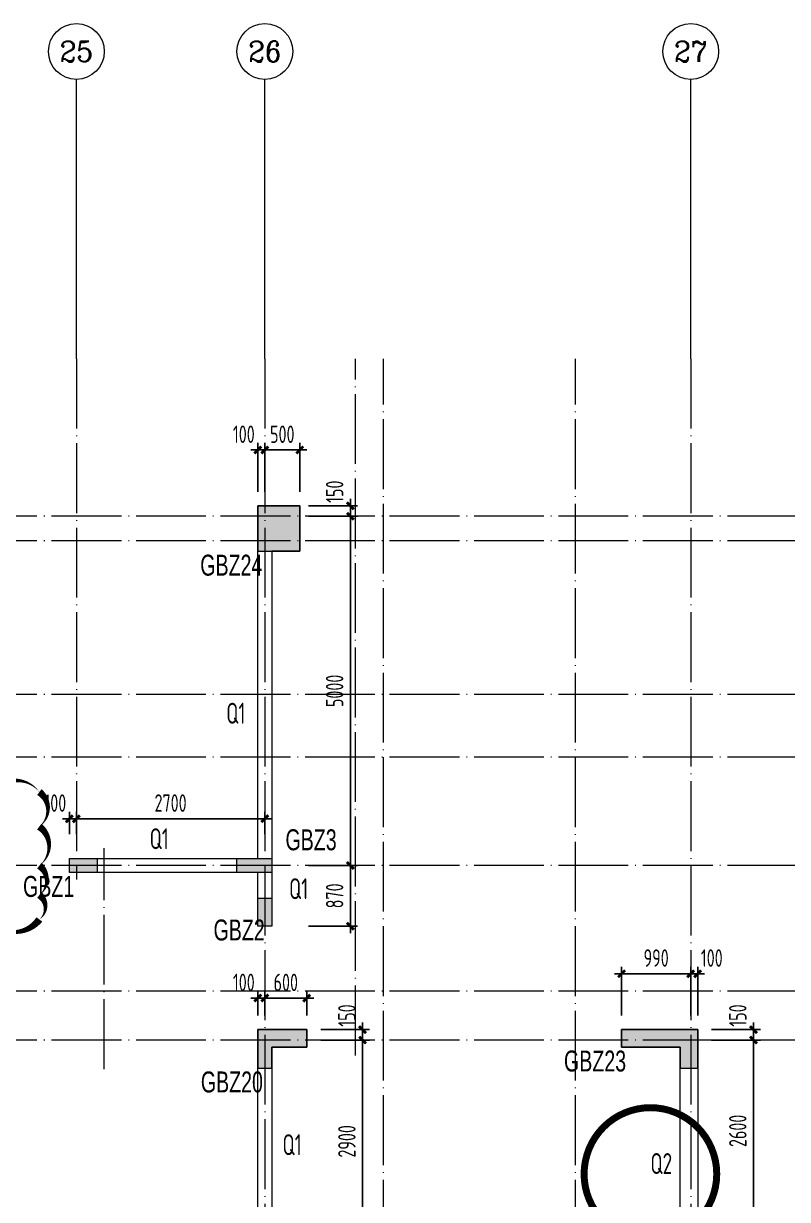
# Model space of a CAD drawing. Extents: x -129922 to 1190196, y -520662 to 139923.
# Drawn here: x 328139 to 339082, y -345453 to -328615 of the extents above; entities that cross this region are included whole.
import ezdxf
from ezdxf.enums import TextEntityAlignment as Align

# ---------------------------------------------------------------- set-up
doc = ezdxf.new("R2010")
doc.units = 0
doc.header["$LTSCALE"] = 1000
doc.header["$MEASUREMENT"] = 0
doc.linetypes.add('DOTE', pattern=[2.42, 2, -0.2, 0.02, -0.2])
for name, color, linetype, lineweight in [('A-标注-轴号', 3, 'Continuous', 15), ('A-标注-轴号文字', 7, 'Continuous', 15), ('A-轴线-塔楼', 1, 'DOTE', 9), ('A-轴线-隔墙', 41, 'DOTE', 9), ('S-基础-HATCH', 251, 'Continuous', 20), ('S-墙柱-COLU', 50, 'Continuous', 20), ('S-墙柱-DIM', 3, 'Continuous', 20), ('S-墙柱-WALL', 6, 'Continuous', 20), ('S-墙柱-编号', 4, 'Continuous', 20), ('S-板-文字', 7, 'Continuous', 20), ('S-通用-TEXT', 7, 'Continuous', 20)]:
    doc.layers.add(name, color=color, linetype=linetype, lineweight=lineweight)
doc.layers.add('S-活动层-非打印1', color=170, linetype='Continuous', lineweight=20, plot=False)
doc.layers.add('Tc', color=60, linetype='Continuous', plot=False)
doc.styles.add('_TCH_AXIS', font='COMPLEX.shx', dxfattribs={"bigfont": 'hztxt.shx'})
doc.styles.add('BW_Dim', font='Bweng.shx', dxfattribs={"width": 0.7, "bigfont": 'hztxt.shx'})
doc.styles.add('COMPLEX', font='COMPLEX')
doc.styles.add('TSSD_Dimension', font='tssdeng.shx', dxfattribs={"width": 0.7, "bigfont": 'HZTXT.SHX'})
doc.styles.add('TSSD_Rein', font='tssdeng.shx', dxfattribs={"width": 0.7, "bigfont": 'hztxt.shx'})
doc.dimstyles.new('TSSD_100_100', dxfattribs={"dimtxt": 250, "dimasz": 100, "dimexe": 100, "dimexo": 200, "dimgap": 100, "dimtad": 1, "dimdec": 0, "dimzin": 0, "dimdsep": 46, "dimtxsty": 'TSSD_Dimension', "dimblk": 'ARCHTICK', "dimcen": 0, "dimdle": 100, "dimclrt": 7, "dimadec": 0, "dimazin": 0, "dimtfac": 1, "dimtdec": 0, "dimtix": 1, "dimtmove": 2, "dimatfit": 0, "dimfxl": 0, "dimtolj": 1, "dimtzin": 0, "dimarcsym": 0})

# ---------------------------------------------------------------- blocks, each defined once
blk = doc.blocks.new('_AXISO')
blk.add_circle((0, 0), 0.5)
at = {"layer": 'S-板-文字', "style": 'COMPLEX', "width": 1.041667}
blk.add_attdef('A', text='', height=0.56, dxfattribs=at).set_placement((-0.25, -0.28), (0.25, -0.28), align=Align.FIT)
blk = doc.blocks.new('ZHOUWANG3')
at = {"layer": 'A-标注-轴号'}
for p, q in [((127052, 248942), (127052, 252942)), ((129752, 248942), (129752, 252942)), ((135852, 248942), (135852, 252942))]:
    blk.add_line(p, q, dxfattribs=at)
at = {"layer": 'A-轴线-塔楼', "linetype": 'DOTE', "ltscale": 0.5}
for p, q in [((127052, 248942), (127052, 241486)), ((129752, 248942), (129752, 226834)), ((135852, 248942), (135852, 226834)), ((139798, 246686), (85362, 246686)), ((139798, 246336), (121152, 246336)), ((139798, 244136), (121152, 244136)), ((139798, 243236), (85362, 243236)), ((139798, 241686), (85362, 241686)), ((139798, 239886), (85362, 239886)), ((139798, 239186), (85362, 239186))]:
    blk.add_line(p, q, dxfattribs=at)
at = {"layer": 'A-轴线-隔墙', "ltscale": 0.5}
for p, q in [((131052, 238966), (131052, 248942)), ((131452, 236186), (131452, 248942)), ((134202, 236186), (134202, 248942)), ((127452, 238770), (127452, 241936))]:
    blk.add_line(p, q, dxfattribs=at)
at = {"layer": 'A-标注-轴号'}
ref = blk.add_blockref('_AXISO', (127052, 253342), dxfattribs=dict(at, xscale=800, yscale=800, zscale=800))
ref.add_attrib('A', '25', dxfattribs={"layer": 'A-标注-轴号文字', "height": 294.3, "style": '_TCH_AXIS'}).set_placement((126814, 253195), (127290, 253195), align=Align.FIT)
ref = blk.add_blockref('_AXISO', (129752, 253342), dxfattribs=dict(at, xscale=800, yscale=800, zscale=800))
ref.add_attrib('A', '26', dxfattribs={"layer": 'A-标注-轴号文字', "height": 294.3, "style": '_TCH_AXIS'}).set_placement((129514, 253195), (129990, 253195), align=Align.FIT)
ref = blk.add_blockref('_AXISO', (135852, 253342), dxfattribs=dict(at, xscale=800, yscale=800, zscale=800))
ref.add_attrib('A', '27', dxfattribs={"layer": 'A-标注-轴号文字', "height": 294.3, "style": '_TCH_AXIS'}).set_placement((135614, 253195), (136090, 253195), align=Align.FIT)
blk = doc.blocks.new('_ArchTick')
at = {"color": 0, "linetype": 'ByBlock', "const_width": 0.4}
blk.add_lwpolyline([(-0.5, -0.5), (0.5, 0.5)], dxfattribs=at)
blk = doc.blocks.new('*D1747')
at = {"layer": 'Defpoints', "color": 0, "transparency": 16777216}
for p in [(337796, -343171), (338596, -343171), (337796, -345771)]:
    blk.add_point(p, dxfattribs=at)
at = {"layer": 'S-墙柱-DIM', "color": 0, "lineweight": -2, "transparency": 16777216}
for p, q in [((338596, -345871), (338596, -343071)), ((337996, -343171), (338696, -343171)), ((337996, -345771), (338696, -345771))]:
    blk.add_line(p, q, dxfattribs=at)
at = {"layer": 'S-墙柱-DIM', "color": 0, "lineweight": -2, "transparency": 16777216, "xscale": 100, "yscale": 100, "zscale": 100}
for p, rotation in [((338596, -343171), 90), ((338596, -345771), 270)]:
    blk.add_blockref('_ArchTick', p, dxfattribs=dict(at, rotation=rotation))
at = {"layer": 'S-墙柱-DIM', "color": 7, "transparency": 16777216, "insert": (338371, -344471), "char_height": 250, "attachment_point": 5, "rotation": 90, "style": 'TSSD_Dimension'}
blk.add_mtext('\\A1;2600', dxfattribs=at)
blk = doc.blocks.new('*D1748')
at = {"layer": 'Defpoints', "color": 0, "transparency": 16777216}
for p in [(337796, -343021), (338596, -343021), (337796, -343171)]:
    blk.add_point(p, dxfattribs=at)
at = {"layer": 'S-墙柱-DIM', "color": 0, "lineweight": -2, "transparency": 16777216}
for p, q in [((338596, -343021), (338596, -342921)), ((337996, -343021), (338696, -343021)), ((338596, -343171), (338596, -343021)), ((337996, -343171), (338696, -343171)), ((338596, -343171), (338596, -343271))]:
    blk.add_line(p, q, dxfattribs=at)
at = {"layer": 'S-墙柱-DIM', "color": 0, "lineweight": -2, "transparency": 16777216, "xscale": 100, "yscale": 100, "zscale": 100}
for p, rotation in [((338596, -343021), 270), ((338596, -343171), 90)]:
    blk.add_blockref('_ArchTick', p, dxfattribs=dict(at, rotation=rotation))
at = {"layer": 'S-墙柱-DIM', "color": 7, "transparency": 16777216, "insert": (338371, -342819), "char_height": 250, "attachment_point": 5, "rotation": 90, "style": 'TSSD_Dimension'}
blk.add_mtext('\\A1;150', dxfattribs=at)
blk = doc.blocks.new('*D1749')
at = {"layer": 'Defpoints', "color": 0, "transparency": 16777216}
for p in [(337696, -342221), (337696, -343021), (337796, -343021)]:
    blk.add_point(p, dxfattribs=at)
at = {"layer": 'S-墙柱-DIM', "color": 0, "lineweight": -2, "transparency": 16777216}
for p, q in [((337696, -342821), (337696, -342121)), ((337796, -342821), (337796, -342121)), ((337696, -342221), (337596, -342221)), ((337796, -342221), (337696, -342221)), ((337796, -342221), (337896, -342221))]:
    blk.add_line(p, q, dxfattribs=at)
at = {"layer": 'S-墙柱-DIM', "color": 0, "lineweight": -2, "transparency": 16777216, "xscale": 100, "yscale": 100, "zscale": 100}
blk.add_blockref('_ArchTick', (337696, -342221), dxfattribs=at)
at = {"layer": 'S-墙柱-DIM', "color": 0, "lineweight": -2, "transparency": 16777216, "xscale": 100, "yscale": 100, "zscale": 100, "rotation": 180}
blk.add_blockref('_ArchTick', (337796, -342221), dxfattribs=at)
at = {"layer": 'S-墙柱-DIM', "color": 7, "transparency": 16777216, "insert": (337998, -341996), "char_height": 250, "attachment_point": 5, "style": 'TSSD_Dimension'}
blk.add_mtext('\\A1;100', dxfattribs=at)
blk = doc.blocks.new('*D1750')
at = {"layer": 'Defpoints', "color": 0, "transparency": 16777216}
for p in [(336706, -342221), (336706, -343021), (337696, -343021)]:
    blk.add_point(p, dxfattribs=at)
at = {"layer": 'S-墙柱-DIM', "color": 0, "lineweight": -2, "transparency": 16777216}
for p, q in [((336706, -342821), (336706, -342121)), ((337696, -342821), (337696, -342121)), ((337796, -342221), (336606, -342221))]:
    blk.add_line(p, q, dxfattribs=at)
at = {"layer": 'S-墙柱-DIM', "color": 0, "lineweight": -2, "transparency": 16777216, "xscale": 100, "yscale": 100, "zscale": 100, "rotation": 180}
blk.add_blockref('_ArchTick', (336706, -342221), dxfattribs=at)
at = {"layer": 'S-墙柱-DIM', "color": 0, "lineweight": -2, "transparency": 16777216, "xscale": 100, "yscale": 100, "zscale": 100}
blk.add_blockref('_ArchTick', (337696, -342221), dxfattribs=at)
at = {"layer": 'S-墙柱-DIM', "color": 7, "transparency": 16777216, "insert": (337201, -341996), "char_height": 250, "attachment_point": 5, "style": 'TSSD_Dimension'}
blk.add_mtext('\\A1;990', dxfattribs=at)
blk = doc.blocks.new('*D1757')
at = {"layer": 'Defpoints', "color": 0, "transparency": 16777216}
for p in [(332196, -343171), (332996, -343171), (332196, -346071)]:
    blk.add_point(p, dxfattribs=at)
at = {"layer": 'S-墙柱-DIM', "color": 0, "lineweight": -2, "transparency": 16777216}
for p, q in [((332996, -346171), (332996, -343071)), ((332396, -343171), (333096, -343171)), ((332396, -346071), (333096, -346071))]:
    blk.add_line(p, q, dxfattribs=at)
at = {"layer": 'S-墙柱-DIM', "color": 0, "lineweight": -2, "transparency": 16777216, "xscale": 100, "yscale": 100, "zscale": 100}
for p, rotation in [((332996, -343171), 90), ((332996, -346071), 270)]:
    blk.add_blockref('_ArchTick', p, dxfattribs=dict(at, rotation=rotation))
at = {"layer": 'S-墙柱-DIM', "color": 7, "transparency": 16777216, "insert": (332771, -344621), "char_height": 250, "attachment_point": 5, "rotation": 90, "style": 'TSSD_Dimension'}
blk.add_mtext('\\A1;2900', dxfattribs=at)
blk = doc.blocks.new('*D1758')
at = {"layer": 'Defpoints', "color": 0, "transparency": 16777216}
for p in [(332196, -343021), (332996, -343021), (332196, -343171)]:
    blk.add_point(p, dxfattribs=at)
at = {"layer": 'S-墙柱-DIM', "color": 0, "lineweight": -2, "transparency": 16777216}
for p, q in [((332996, -343021), (332996, -342921)), ((332396, -343021), (333096, -343021)), ((332996, -343171), (332996, -343021)), ((332396, -343171), (333096, -343171)), ((332996, -343171), (332996, -343271))]:
    blk.add_line(p, q, dxfattribs=at)
at = {"layer": 'S-墙柱-DIM', "color": 0, "lineweight": -2, "transparency": 16777216, "xscale": 100, "yscale": 100, "zscale": 100}
for p, rotation in [((332996, -343021), 270), ((332996, -343171), 90)]:
    blk.add_blockref('_ArchTick', p, dxfattribs=dict(at, rotation=rotation))
at = {"layer": 'S-墙柱-DIM', "color": 7, "transparency": 16777216, "insert": (332771, -342819), "char_height": 250, "attachment_point": 5, "rotation": 90, "style": 'TSSD_Dimension'}
blk.add_mtext('\\A1;150', dxfattribs=at)
blk = doc.blocks.new('*D1759')
at = {"layer": 'Defpoints', "color": 0, "transparency": 16777216}
for p in [(331596, -342570), (331596, -343021), (332196, -343021)]:
    blk.add_point(p, dxfattribs=at)
at = {"layer": 'S-墙柱-DIM', "color": 0, "lineweight": -2, "transparency": 16777216}
for p, q in [((331596, -342821), (331596, -342470)), ((332196, -342821), (332196, -342470)), ((332296, -342570), (331496, -342570))]:
    blk.add_line(p, q, dxfattribs=at)
at = {"layer": 'S-墙柱-DIM', "color": 0, "lineweight": -2, "transparency": 16777216, "xscale": 100, "yscale": 100, "zscale": 100, "rotation": 180}
blk.add_blockref('_ArchTick', (331596, -342570), dxfattribs=at)
at = {"layer": 'S-墙柱-DIM', "color": 0, "lineweight": -2, "transparency": 16777216, "xscale": 100, "yscale": 100, "zscale": 100}
blk.add_blockref('_ArchTick', (332196, -342570), dxfattribs=at)
at = {"layer": 'S-墙柱-DIM', "color": 7, "transparency": 16777216, "insert": (331896, -342345), "char_height": 250, "attachment_point": 5, "style": 'TSSD_Dimension'}
blk.add_mtext('\\A1;600', dxfattribs=at)
blk = doc.blocks.new('*D1760')
at = {"layer": 'Defpoints', "color": 0, "transparency": 16777216}
for p in [(331496, -342570), (331496, -343021), (331596, -343021)]:
    blk.add_point(p, dxfattribs=at)
at = {"layer": 'S-墙柱-DIM', "color": 0, "lineweight": -2, "transparency": 16777216}
for p, q in [((331496, -342821), (331496, -342470)), ((331596, -342821), (331596, -342470)), ((331496, -342570), (331396, -342570)), ((331596, -342570), (331496, -342570)), ((331596, -342570), (331696, -342570))]:
    blk.add_line(p, q, dxfattribs=at)
at = {"layer": 'S-墙柱-DIM', "color": 0, "lineweight": -2, "transparency": 16777216, "xscale": 100, "yscale": 100, "zscale": 100}
blk.add_blockref('_ArchTick', (331496, -342570), dxfattribs=at)
at = {"layer": 'S-墙柱-DIM', "color": 0, "lineweight": -2, "transparency": 16777216, "xscale": 100, "yscale": 100, "zscale": 100, "rotation": 180}
blk.add_blockref('_ArchTick', (331596, -342570), dxfattribs=at)
at = {"layer": 'S-墙柱-DIM', "color": 7, "transparency": 16777216, "insert": (331295, -342345), "char_height": 250, "attachment_point": 5, "style": 'TSSD_Dimension'}
blk.add_mtext('\\A1;100', dxfattribs=at)
blk = doc.blocks.new('*D1761')
at = {"layer": 'Defpoints', "color": 0, "transparency": 16777216}
for p in [(332021, -340671), (332821, -340671), (332021, -341541)]:
    blk.add_point(p, dxfattribs=at)
at = {"layer": 'S-墙柱-DIM', "color": 0, "lineweight": -2, "transparency": 16777216}
for p, q in [((332821, -341641), (332821, -340571)), ((332221, -340671), (332921, -340671)), ((332221, -341541), (332921, -341541))]:
    blk.add_line(p, q, dxfattribs=at)
at = {"layer": 'S-墙柱-DIM', "color": 0, "lineweight": -2, "transparency": 16777216, "xscale": 100, "yscale": 100, "zscale": 100}
for p, rotation in [((332821, -340671), 90), ((332821, -341541), 270)]:
    blk.add_blockref('_ArchTick', p, dxfattribs=dict(at, rotation=rotation))
at = {"layer": 'S-墙柱-DIM', "color": 7, "transparency": 16777216, "insert": (332596, -341106), "char_height": 250, "attachment_point": 5, "rotation": 90, "style": 'TSSD_Dimension'}
blk.add_mtext('\\A1;870', dxfattribs=at)
blk = doc.blocks.new('*D1762')
at = {"layer": 'Defpoints', "color": 0, "transparency": 16777216}
for p in [(332021, -335671), (332021, -340671), (332821, -340671)]:
    blk.add_point(p, dxfattribs=at)
at = {"layer": 'S-墙柱-DIM', "color": 0, "lineweight": -2, "transparency": 16777216}
for p, q in [((332821, -335571), (332821, -340771)), ((332221, -335671), (332921, -335671)), ((332221, -340671), (332921, -340671))]:
    blk.add_line(p, q, dxfattribs=at)
at = {"layer": 'S-墙柱-DIM', "color": 0, "lineweight": -2, "transparency": 16777216, "xscale": 100, "yscale": 100, "zscale": 100}
for p, rotation in [((332821, -335671), 90), ((332821, -340671), 270)]:
    blk.add_blockref('_ArchTick', p, dxfattribs=dict(at, rotation=rotation))
at = {"layer": 'S-墙柱-DIM', "color": 7, "transparency": 16777216, "insert": (332596, -338171), "char_height": 250, "attachment_point": 5, "rotation": 90, "style": 'TSSD_Dimension'}
blk.add_mtext('\\A1;5000', dxfattribs=at)
blk = doc.blocks.new('*D1763')
at = {"layer": 'Defpoints', "color": 0, "transparency": 16777216}
for p in [(332021, -335521), (332821, -335521), (332021, -335671)]:
    blk.add_point(p, dxfattribs=at)
at = {"layer": 'S-墙柱-DIM', "color": 0, "lineweight": -2, "transparency": 16777216}
for p, q in [((332221, -335521), (332921, -335521)), ((332821, -335521), (332821, -335421)), ((332821, -335671), (332821, -335521)), ((332221, -335671), (332921, -335671)), ((332821, -335671), (332821, -335771))]:
    blk.add_line(p, q, dxfattribs=at)
at = {"layer": 'S-墙柱-DIM', "color": 0, "lineweight": -2, "transparency": 16777216, "xscale": 100, "yscale": 100, "zscale": 100}
for p, rotation in [((332821, -335521), 270), ((332821, -335671), 90)]:
    blk.add_blockref('_ArchTick', p, dxfattribs=dict(at, rotation=rotation))
at = {"layer": 'S-墙柱-DIM', "color": 7, "transparency": 16777216, "insert": (332596, -335319), "char_height": 250, "attachment_point": 5, "rotation": 90, "style": 'TSSD_Dimension'}
blk.add_mtext('\\A1;150', dxfattribs=at)
blk = doc.blocks.new('*D1764')
at = {"layer": 'Defpoints', "color": 0, "transparency": 16777216}
for p in [(331596, -334721), (331596, -335521), (332096, -335521)]:
    blk.add_point(p, dxfattribs=at)
at = {"layer": 'S-墙柱-DIM', "color": 0, "lineweight": -2, "transparency": 16777216}
for p, q in [((331596, -334721), (331496, -334721)), ((331596, -335321), (331596, -334621)), ((332096, -334721), (331596, -334721)), ((332096, -335321), (332096, -334621)), ((332096, -334721), (332196, -334721))]:
    blk.add_line(p, q, dxfattribs=at)
at = {"layer": 'S-墙柱-DIM', "color": 0, "lineweight": -2, "transparency": 16777216, "xscale": 100, "yscale": 100, "zscale": 100}
blk.add_blockref('_ArchTick', (331596, -334721), dxfattribs=at)
at = {"layer": 'S-墙柱-DIM', "color": 0, "lineweight": -2, "transparency": 16777216, "xscale": 100, "yscale": 100, "zscale": 100, "rotation": 180}
blk.add_blockref('_ArchTick', (332096, -334721), dxfattribs=at)
at = {"layer": 'S-墙柱-DIM', "color": 7, "transparency": 16777216, "insert": (331846, -334496), "char_height": 250, "attachment_point": 5, "style": 'TSSD_Dimension'}
blk.add_mtext('\\A1;500', dxfattribs=at)
blk = doc.blocks.new('*D1765')
at = {"layer": 'Defpoints', "color": 0, "transparency": 16777216}
for p in [(328796, -340002), (328796, -340424), (328896, -340424)]:
    blk.add_point(p, dxfattribs=at)
at = {"layer": 'S-墙柱-DIM', "color": 0, "lineweight": -2, "transparency": 16777216}
for p, q in [((328796, -340224), (328796, -339902)), ((328896, -340224), (328896, -339902)), ((328796, -340002), (328696, -340002)), ((328896, -340002), (328796, -340002)), ((328896, -340002), (328996, -340002))]:
    blk.add_line(p, q, dxfattribs=at)
at = {"layer": 'S-墙柱-DIM', "color": 0, "lineweight": -2, "transparency": 16777216, "xscale": 100, "yscale": 100, "zscale": 100}
blk.add_blockref('_ArchTick', (328796, -340002), dxfattribs=at)
at = {"layer": 'S-墙柱-DIM', "color": 0, "lineweight": -2, "transparency": 16777216, "xscale": 100, "yscale": 100, "zscale": 100, "rotation": 180}
blk.add_blockref('_ArchTick', (328896, -340002), dxfattribs=at)
at = {"layer": 'S-墙柱-DIM', "color": 7, "transparency": 16777216, "insert": (328595, -339777), "char_height": 250, "attachment_point": 5, "style": 'TSSD_Dimension'}
blk.add_mtext('\\A1;100', dxfattribs=at)
blk = doc.blocks.new('*D1766')
at = {"layer": 'Defpoints', "color": 0, "transparency": 16777216}
for p in [(328896, -340002), (328896, -340424), (331596, -340424)]:
    blk.add_point(p, dxfattribs=at)
at = {"layer": 'S-墙柱-DIM', "color": 0, "lineweight": -2, "transparency": 16777216}
for p, q in [((328896, -340224), (328896, -339902)), ((331596, -340224), (331596, -339902)), ((331696, -340002), (328796, -340002))]:
    blk.add_line(p, q, dxfattribs=at)
at = {"layer": 'S-墙柱-DIM', "color": 0, "lineweight": -2, "transparency": 16777216, "xscale": 100, "yscale": 100, "zscale": 100, "rotation": 180}
blk.add_blockref('_ArchTick', (328896, -340002), dxfattribs=at)
at = {"layer": 'S-墙柱-DIM', "color": 0, "lineweight": -2, "transparency": 16777216, "xscale": 100, "yscale": 100, "zscale": 100}
blk.add_blockref('_ArchTick', (331596, -340002), dxfattribs=at)
at = {"layer": 'S-墙柱-DIM', "color": 7, "transparency": 16777216, "insert": (330246, -339777), "char_height": 250, "attachment_point": 5, "style": 'TSSD_Dimension'}
blk.add_mtext('\\A1;2700', dxfattribs=at)
blk = doc.blocks.new('*D1813')
at = {"layer": 'Defpoints', "color": 0, "transparency": 16777216}
for p in [(331496, -334721), (331496, -335521), (331596, -335521)]:
    blk.add_point(p, dxfattribs=at)
at = {"layer": 'S-墙柱-DIM', "color": 0, "lineweight": -2, "transparency": 16777216}
for p, q in [((331496, -334721), (331396, -334721)), ((331496, -335321), (331496, -334621)), ((331596, -334721), (331496, -334721)), ((331596, -335321), (331596, -334621)), ((331596, -334721), (331696, -334721))]:
    blk.add_line(p, q, dxfattribs=at)
at = {"layer": 'S-墙柱-DIM', "color": 0, "lineweight": -2, "transparency": 16777216, "xscale": 100, "yscale": 100, "zscale": 100}
blk.add_blockref('_ArchTick', (331496, -334721), dxfattribs=at)
at = {"layer": 'S-墙柱-DIM', "color": 0, "lineweight": -2, "transparency": 16777216, "xscale": 100, "yscale": 100, "zscale": 100, "rotation": 180}
blk.add_blockref('_ArchTick', (331596, -334721), dxfattribs=at)
at = {"layer": 'S-墙柱-DIM', "color": 7, "transparency": 16777216, "insert": (331295, -334496), "char_height": 250, "attachment_point": 5, "style": 'TSSD_Dimension'}
blk.add_mtext('\\A1;100', dxfattribs=at)

msp = doc.modelspace()

# ---------------------------------------------------------------- hatches: boundary and pattern name
at = {"layer": 'S-基础-HATCH'}
for points in [[(332096.4, -336170.7), (332096.4, -335520.7), (331496.4, -335520.7), (331496.4, -336170.7)], [(329196.4, -340770.7), (328796.4, -340770.7), (328796.4, -340570.7), (328896.4, -340570.7), (329046.4, -340570.7), (329196.4, -340570.7)], [(331696.4, -340770.7), (331196.4, -340770.7), (331196.4, -340570.7), (331696.4, -340570.7)], [(331696.4, -341140.7), (331696.4, -341540.7), (331496.4, -341540.7), (331496.4, -341140.7)], [(331696.4, -343270.7), (332196.4, -343270.7), (332196.4, -343020.7), (331496.4, -343020.7), (331496.4, -343570.7), (331696.4, -343570.7)], [(337546.4, -343270.7), (337546.4, -343570.7), (337796.4, -343570.7), (337796.4, -343020.7), (336706.4, -343020.7), (336706.4, -343270.7)]]:
    msp.add_hatch(color=256, dxfattribs=at).paths.add_polyline_path(points)

# ---------------------------------------------------------------- linework, layer by layer
at = {"layer": 'S-墙柱-COLU'}
for points in [[(332096.4, -336170.7), (332096.4, -335520.7), (331496.4, -335520.7), (331496.4, -336170.7)], [(329196.4, -340770.7), (328796.4, -340770.7), (328796.4, -340570.7), (328896.4, -340570.7), (328896.4, -340570.7), (329196.4, -340570.7)], [(331696.4, -340770.7), (331196.4, -340770.7), (331196.4, -340570.7), (331696.4, -340570.7)], [(331696.4, -341140.7), (331696.4, -341540.7), (331496.4, -341540.7), (331496.4, -341140.7)], [(331696.4, -343270.7), (332196.4, -343270.7), (332196.4, -343020.7), (331496.4, -343020.7), (331496.4, -343570.7), (331696.4, -343570.7)], [(337546.4, -343270.7), (337546.4, -343570.7), (337796.4, -343570.7), (337796.4, -343020.7), (336706.4, -343020.7), (336706.4, -343270.7)]]:
    msp.add_lwpolyline(points, close=True, dxfattribs=at)
at = {"layer": 'S-墙柱-WALL'}
for points in [[(331696.4, -336170.7), (331696.4, -341540.7), (331496.4, -341540.7), (331496.4, -340770.7), (328796.4, -340770.7), (328796.4, -340570.7), (328896.4, -340570.7), (328896.4, -340570.7), (331496.4, -340570.7), (331496.4, -335520.7), (332096.4, -335520.7), (332096.4, -336170.7)], [(332196.4, -343270.7), (331696.4, -343270.7), (331696.4, -346070.7), (331496.4, -346070.7), (331496.4, -343020.7), (332196.4, -343020.7)], [(337296.4, -350670.7), (337546.4, -350670.7), (337546.4, -343270.7), (336706.4, -343270.7), (336706.4, -343020.7), (337796.4, -343020.7), (337796.4, -351270.7), (337296.4, -351270.7)]]:
    msp.add_lwpolyline(points, close=True, dxfattribs=at)
at = {"layer": 'S-活动层-非打印1'}
msp.add_lwpolyline([(326176.1, -339619.7, 0, 105, 0.5), (326176.1, -340284.7, 0, 105, 0.5), (326176.1, -340739.7, 0, 105, 0.5), (326176.1, -341404.7, 0, 105, 0.5), (326176.1, -341443.8, 0, 105, 0.5), (326841.1, -341443.8, 0, 105, 0.5), (327191.1, -341443.8, 0, 105, 0.5), (327646.1, -341443.8, 0, 105, 0.5), (328366.3, -341443.8, 0, 105, 0.5), (328366.3, -341093.8, 0, 105, 0.5), (328366.3, -340673.8, 0, 105, 0.5), (328366.3, -340113.8, 0, 105, 0.5), (328366.3, -339619.7, 0, 105, 0.5), (327701.3, -339619.7, 0, 105, 0.5), (327246.3, -339619.7, 0, 105, 0.5), (326826.3, -339619.7, 0, 105, 0.5)], format="xyseb", close=True, dxfattribs=at)
at = {"layer": 'Tc', "const_width": 100}
msp.add_lwpolyline([(336169.1, -345088.7, 1), (338069.1, -345088.7, 1)], format="xyb", close=True, dxfattribs=at)

# ---------------------------------------------------------------- block references
msp.add_blockref('ZHOUWANG3', (201844.5, -582357.1))

# ---------------------------------------------------------------- texts
at = {"layer": 'S-墙柱-编号', "style": 'TSSD_Rein', "width": 0.7}
for s, p in [('Q1', (331043.2, -338640.8)), ('Q1', (329945.4, -340437.6)), ('Q1', (331942.6, -341153.4)), ('Q1', (331848.6, -344818.9)), ('Q2', (337119.1, -345088.7))]:
    msp.add_text(s, height=300, dxfattribs=at).set_placement(p)
at = {"layer": 'S-通用-TEXT', "style": 'BW_Dim', "width": 0.7}
for s, p in [('GBZ24', (330671, -336220.7)), ('GBZ3', (331891.5, -340152.9)), ('GBZ1', (328132.6, -340820.7)), ('GBZ2', (330861, -341444.7)), ('GBZ23', (335881, -343320.7)), ('GBZ20', (330679.1, -343620.7))]:
    msp.add_text(s, height=300, dxfattribs=at).set_placement(p, align=Align.TOP_LEFT)

# ---------------------------------------------------------------- dimensions: what is measured, and where the dimension line sits
at = {"layer": 'S-墙柱-DIM'}
for base, p1, p2, angle, picture, middle in [((331496.4, -334720.7), (331596.4, -335520.7), (331496.4, -335520.7), 180, '*D1813', (331294.8, -334495.7)), ((332821.4, -335520.7), (332021.4, -335670.7), (332021.4, -335520.7), 90, '*D1763', (332596.4, -335319.1)), ((328796.4, -340001.6), (328896.4, -340424.3), (328796.4, -340424.3), 180, '*D1765', (328594.8, -339776.6)), ((337696.4, -342220.7), (337796.4, -343020.7), (337696.4, -343020.7), 180, '*D1749', (337998, -341995.7)), ((331496.4, -342570.1), (331596.4, -343020.7), (331496.4, -343020.7), 180, '*D1760', (331294.8, -342345.1)), ((332996.4, -343020.7), (332196.4, -343170.7), (332196.4, -343020.7), 90, '*D1758', (332771.4, -342819.1)), ((338596.4, -343020.7), (337796.4, -343170.7), (337796.4, -343020.7), 90, '*D1748', (338371.4, -342819.1))]:
    dim = msp.add_linear_dim(base=base, p1=p1, p2=p2, angle=angle, dimstyle='TSSD_100_100', dxfattribs=at)
    dim.commit()
    dim.dimension.update_dxf_attribs({"geometry": picture, "text_midpoint": middle, "dimtype": 128})
for base, p1, p2, angle, picture, middle in [((331596.4, -334720.7), (332096.4, -335520.7), (331596.4, -335520.7), 180, '*D1764', (331846.4, -334495.7)), ((332821.4, -340670.7), (332021.4, -335670.7), (332021.4, -340670.7), 90, '*D1762', (332596.4, -338170.7)), ((328896.4, -340001.6), (331596.4, -340424.3), (328896.4, -340424.3), 180, '*D1766', (330246.4, -339776.6)), ((332821.4, -340670.7), (332021.4, -341540.7), (332021.4, -340670.7), 90, '*D1761', (332596.4, -341105.7)), ((336706.4, -342220.7), (337696.4, -343020.7), (336706.4, -343020.7), 180, '*D1750', (337201.4, -341995.7)), ((331596.4, -342570.1), (332196.4, -343020.7), (331596.4, -343020.7), 180, '*D1759', (331896.4, -342345.1)), ((332996.4, -343170.7), (332196.4, -346070.7), (332196.4, -343170.7), 90, '*D1757', (332771.4, -344620.7)), ((338596.4, -343170.7), (337796.4, -345770.7), (337796.4, -343170.7), 90, '*D1747', (338371.4, -344470.7))]:
    dim = msp.add_linear_dim(base=base, p1=p1, p2=p2, angle=angle, dimstyle='TSSD_100_100', dxfattribs=at)
    dim.commit()
    dim.dimension.update_dxf_attribs({"geometry": picture, "text_midpoint": middle})

doc.saveas('drawing.dxf')
